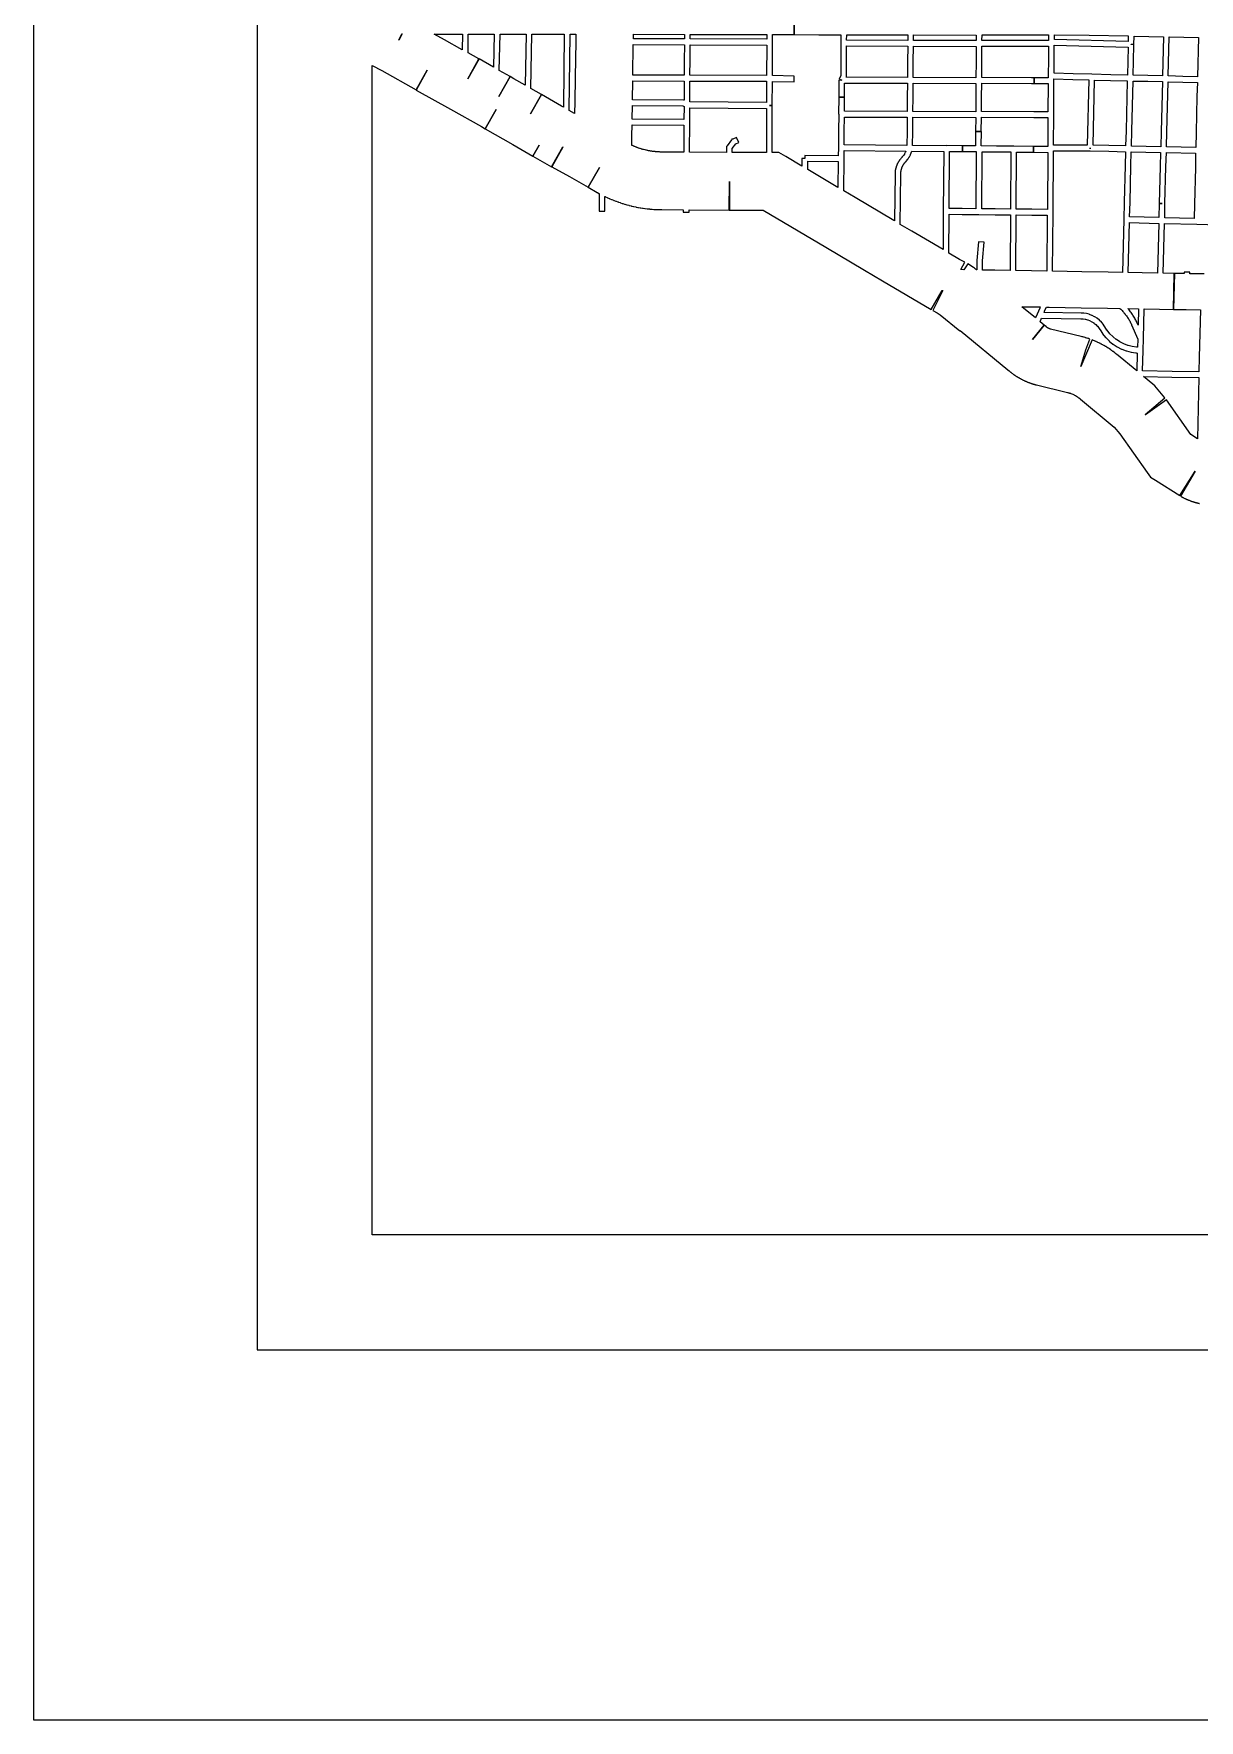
# Model space of a CAD drawing. Extents: x 0 to 1129, y 203 to 1017.
# Drawn here: x 0 to 228.3, y 203.5 to 533.9 of the extents above; entities that cross this region are included whole.
import ezdxf

# ---------------------------------------------------------------- set-up
doc = ezdxf.new("R2010")
doc.units = 0
doc.layers.get('0').update_dxf_attribs({"linetype": 'CONTINUOUS'})

msp = doc.modelspace()

# ---------------------------------------------------------------- linework, layer by layer
at = {"color": 1}
for points in [[(0, 1017.411111), (1128.888889, 1017.411111), (1128.888889, 203.482222), (0, 203.482222), (0, 1017.411111)], [(43.7515, 988.370444), (43.7515, 799.613167), (43.18, 799.627278), (42.890722, 788.338378), (43.7515, 788.317154), (43.7515, 276.027377), (923.734511, 276.027377), (923.734511, 988.370377), (43.7515, 988.370444)], [(148.992167, 544.985109), (148.963944, 533.69622), (153.789944, 533.689221), (153.789944, 533.682222), (158.136167, 533.668224), (158.122056, 532.045446), (158.079722, 525.70249), (157.776333, 524.996935), (158.298444, 524.778224), (157.734, 524.785223), (157.705778, 521.447934), (158.834667, 521.433936), (158.855822, 524.213825), (171.153655, 524.171491), (171.1325, 521.398669), (171.111345, 518.632892), (158.813511, 518.675202), (158.834667, 521.433936), (157.705778, 521.440935), (157.677556, 518.110713), (157.6846, 518.110713), (157.642266, 514.773446), (157.621111, 511.556113), (157.607, 509.968624), (151.059444, 510.025069), (151.0524, 509.460624), (150.487956, 509.460624), (150.487956, 507.950713), (147.312956, 509.827513), (145.979456, 510.617735), (144.681234, 510.617735), (144.688278, 519.797002), (144.123833, 519.804001), (144.688278, 519.804001), (144.702389, 524.53829), (148.978056, 524.453623), (148.992167, 525.582512), (144.702389, 525.667179), (144.709433, 532.228846), (144.709433, 533.703468), (148.956878, 533.696469), (148.992155, 544.985358)], [(72.128944, 533.837241), (72.164222, 533.837241), (71.493944, 532.644841), (71.493944, 532.68013), (72.128944, 533.837241)], [(78.450722, 533.823243), (83.989333, 533.816244), (83.961111, 530.75411), (80.447444, 532.694399), (78.450722, 533.823243)], [(85.111167, 533.816244), (85.118211, 533.816244), (87.7711, 533.816244), (90.212322, 533.816244), (90.085322, 527.318066), (87.256044, 528.933799), (85.033544, 525.039133), (85.040589, 525.067355), (87.199589, 528.969066), (85.082922, 530.133221), (85.111167, 533.816244)], [(91.341222, 533.816244), (94.015278, 533.816244), (96.4565, 533.809245), (96.266, 523.790356), (94.064667, 525.053289), (93.323833, 525.476622), (91.101333, 521.610178), (93.309722, 525.483689), (91.200111, 526.683134), (91.341222, 533.816244)], [(97.578333, 533.809245), (103.942444, 533.809245), (103.766056, 519.493511), (103.406222, 519.705201), (99.497444, 521.948845), (97.331389, 518.174134), (99.490389, 521.948845), (97.366667, 523.1624), (97.578333, 533.809245)], [(105.071333, 533.809245), (106.186111, 533.809245), (106.164956, 532.391067), (106.080289, 525.286134), (105.988567, 520.516578), (105.953289, 518.2588), (104.873789, 518.865578), (105.071333, 533.809245)], [(117.475, 533.788022), (127.451556, 533.745666), (127.451556, 532.849622), (117.460889, 532.870845), (117.475, 533.788022)], [(128.580444, 533.745575), (143.580556, 533.703265), (143.580556, 532.793087), (128.580444, 532.849531), (128.580444, 533.745575)], [(159.258, 533.667976), (159.265044, 533.667976), (171.224211, 533.639753), (171.217167, 532.567309), (159.250944, 532.602598), (159.258, 533.667976)], [(172.346056, 533.639753), (184.636833, 533.611531), (184.629789, 532.53202), (172.339011, 532.567309), (172.346056, 533.639753)], [(185.765722, 533.667976), (198.8185, 533.632687), (198.804389, 532.539087), (185.758667, 532.58142), (185.765722, 533.667976)], [(199.947389, 533.632754), (206.741889, 533.618756), (206.741889, 533.625755), (214.425389, 533.435244), (214.397167, 532.376933), (199.940333, 532.736755), (199.947389, 533.632754)], [(215.554278, 533.406977), (221.2975, 533.272932), (221.121111, 525.62471), (218.2495, 525.688221), (215.377889, 525.744666), (215.441389, 528.489266), (215.511944, 531.791266), (214.954556, 531.798265), (214.954556, 531.805264), (215.511944, 531.791266), (215.554278, 533.406977)], [(222.426389, 533.24471), (228.162556, 533.11771), (227.986155, 525.462444), (225.1075, 525.525932), (222.25, 525.596488), (222.426389, 533.24471)], [(117.446778, 531.741753), (127.458611, 531.720529), (127.437456, 528.728974), (127.430411, 525.737418), (117.376245, 525.765641), (117.446778, 531.741753)], [(128.5875, 531.720529), (143.580556, 531.664085), (143.573511, 525.680974), (128.559289, 525.737418), (128.566333, 528.728974), (128.5875, 531.720529)], [(159.243889, 531.473709), (171.203056, 531.43842), (171.1819, 528.362198), (171.153678, 525.300087), (159.152178, 525.34242), (159.166289, 525.370642), (159.208622, 525.476464), (159.208622, 525.582309), (159.243889, 531.473709)], [(172.324889, 531.438488), (184.615667, 531.403199), (184.601556, 528.383421), (184.5804, 525.24371), (172.275511, 525.300154), (172.303734, 528.348154), (172.324889, 531.438488)], [(185.751611, 531.452486), (198.797333, 531.410153), (198.769111, 528.898375), (198.740889, 525.596375), (198.740889, 525.257708), (195.982167, 525.264707), (195.975122, 524.135818), (198.726789, 524.128819), (198.684456, 518.590197), (195.918678, 518.597196), (185.666956, 518.639529), (185.681067, 521.398263), (185.702222, 524.178129), (195.467111, 524.135818), (195.968056, 524.135818), (195.968056, 525.264707), (195.467111, 525.264707), (185.709278, 525.307018), (185.730444, 528.376444), (185.751611, 531.452486)], [(199.926222, 531.607641), (214.368944, 531.247818), (214.3125, 528.517307), (214.249, 525.772707), (210.982278, 525.850307), (207.299278, 525.949085), (203.602167, 526.047863), (199.876833, 526.139596), (199.897989, 528.89124), (199.926222, 531.607641)], [(352.044023, 298.60757), (66.322267, 298.60757), (66.329278, 527.65671)], [(66.329278, 527.65671), (68.191944, 526.64071), (74.901778, 522.865999), (77.089, 526.746532), (77.089, 526.725309), (74.937056, 522.837709), (81.661, 519.126464), (87.714667, 515.676309), (88.441389, 515.252976), (90.607444, 519.027709), (88.448444, 515.252976), (93.881222, 512.148531), (97.782944, 509.904865), (99.010611, 512.049753), (97.79, 509.904865), (101.430667, 507.830531), (103.639056, 511.689931), (103.632011, 511.640531), (101.5224, 507.781131), (104.986678, 505.883198), (104.986678, 505.876199), (108.627345, 503.794799), (110.8569, 507.689465), (108.641456, 503.787754), (110.377122, 502.799977), (110.391234, 502.792977), (110.419456, 502.771754), (110.7299, 502.595354), (110.772234, 502.567132), (110.786345, 502.560133), (110.744011, 499.109977), (111.865845, 499.095979), (111.908178, 501.988757), (111.950511, 501.967534), (111.985789, 501.953536), (112.021067, 501.939312), (112.352678, 501.784112), (112.387956, 501.769888), (112.430289, 501.748665), (112.747789, 501.600487), (112.797178, 501.586489), (112.853622, 501.558266), (113.178178, 501.417155), (113.220511, 501.395932), (113.2699, 501.381934), (113.594456, 501.24789), (113.643845, 501.233666), (113.700289, 501.205444), (114.0319, 501.078466), (114.060122, 501.064242), (114.0954, 501.057243), (114.434067, 500.930243), (114.483456, 500.916245), (114.5399, 500.895022), (114.871511, 500.782133), (114.9209, 500.76091), (114.963234, 500.746911), (115.294845, 500.641067), (115.351289, 500.619844), (115.400678, 500.605846), (115.7464, 500.500001), (115.781678, 500.493002), (115.824011, 500.471779), (116.169734, 500.373023), (116.212067, 500.366024), (116.261456, 500.352026), (116.600122, 500.260315), (116.656567, 500.246091), (116.705956, 500.232093), (117.051678, 500.147426), (117.094011, 500.140427), (117.129289, 500.126429), (117.475011, 500.048807), (117.531456, 500.034808), (117.5879, 500.027809), (117.933622, 499.957254), (117.975956, 499.936031), (118.025345, 499.929031), (118.364011, 499.865543), (118.420456, 499.858544), (118.469845, 499.837321), (118.822622, 499.780876), (118.872011, 499.780876), (118.914345, 499.766652), (119.260067, 499.710208), (119.309456, 499.696209), (119.3659, 499.696209), (119.718678, 499.646809), (119.761011, 499.63981), (119.803345, 499.63981), (120.156122, 499.59041), (120.212567, 499.583411), (120.261956, 499.576412), (120.614734, 499.541123), (120.671178, 499.534124), (120.720567, 499.534124), (121.073345, 499.498857), (121.108622, 499.498857), (121.150956, 499.498857), (121.503734, 499.470635), (121.567234, 499.463636), (121.623678, 499.463636), (121.976456, 499.442413), (122.018789, 499.442413), (122.054067, 499.435414), (122.4139, 499.428414), (122.470345, 499.428414), (122.519734, 499.428414), (122.872511, 499.414416), (122.928956, 499.414416), (122.978345, 499.414416), (123.013622, 499.414416), (123.055956, 499.414416), (127.246956, 499.386194), (127.239911, 498.948727), (128.3688, 498.927504), (128.375845, 499.371993), (136.242789, 499.315548), (136.285122, 504.959993), (136.285122, 499.315548), (142.896178, 499.322547), (155.165789, 492.055325), (162.743456, 487.567992), (166.257122, 485.493658), (175.782122, 479.849214), (177.990511, 483.574547), (178.082234, 483.574547), (176.113734, 479.665769), (177.002734, 479.221258), (177.574234, 478.840281), (181.426567, 475.679392), (181.454789, 475.707614), (190.817511, 468.052325), (191.071511, 467.847703), (191.078556, 467.840703), (191.163222, 467.763081), (191.226722, 467.72077), (191.276111, 467.664326), (191.374889, 467.586703), (191.396044, 467.579704), (191.403089, 467.56548), (191.501866, 467.487881), (191.558311, 467.445547), (191.614755, 467.403214), (191.720589, 467.318547), (191.755866, 467.297324), (191.7982, 467.269102), (191.896977, 467.191479), (191.9252, 467.170256), (191.960477, 467.142034), (192.059255, 467.071501), (192.101589, 467.036212), (192.143922, 467.014989), (192.249755, 466.944411), (192.292089, 466.909144), (192.341477, 466.880922), (192.454366, 466.810367), (192.4967, 466.782144), (192.539033, 466.746855), (192.644866, 466.683367), (192.673089, 466.669368), (192.708366, 466.648145), (192.8142, 466.577567), (192.8777, 466.535256), (192.948255, 466.499967), (193.054089, 466.436456), (193.096422, 466.408234), (193.1317, 466.394236), (193.244589, 466.330724), (193.265744, 466.323725), (193.279855, 466.309727), (193.399799, 466.246216), (193.456244, 466.210927), (193.526799, 466.17566), (193.646744, 466.119216), (193.667899, 466.105217), (193.696122, 466.083994), (193.80901, 466.034594), (193.865455, 466.006372), (193.907788, 465.97815), (194.034788, 465.92875), (194.077122, 465.907526), (194.12651, 465.879304), (194.246455, 465.829927), (194.288788, 465.808703), (194.338177, 465.78748), (194.465177, 465.731036), (194.500455, 465.717038), (194.542788, 465.695815), (194.655677, 465.653481), (194.690955, 465.646482), (194.719177, 465.625259), (194.846177, 465.582926), (194.916733, 465.554703), (194.987288, 465.526481), (195.100177, 465.484148), (195.135455, 465.47015), (195.163677, 465.456151), (195.283622, 465.413818), (195.347122, 465.39982), (195.410622, 465.371598), (195.530566, 465.336309), (195.558788, 465.32931), (195.594066, 465.32231), (195.71401, 465.27291), (195.763399, 465.265911), (195.805733, 465.251687), (195.925677, 465.216421), (195.975066, 465.195198), (196.024455, 465.188198), (196.151455, 465.152932), (196.200844, 465.131709), (196.257288, 465.12471), (196.377233, 465.089421), (196.41251, 465.082422), (196.447788, 465.075422), (202.487344, 463.607867), (202.487344, 463.600868), (202.579066, 463.579645), (202.677844, 463.558422), (202.691955, 463.558422), (202.755455, 463.537198), (202.769566, 463.530199), (202.868344, 463.501977), (202.875388, 463.494978), (202.945944, 463.473755), (203.072944, 463.431444), (203.178777, 463.396155), (203.53861, 463.247977), (203.658555, 463.191533), (203.686777, 463.184534), (203.707932, 463.170535), (203.714977, 463.170535), (203.82081, 463.114091), (203.841965, 463.107092), (203.884299, 463.085869), (203.891343, 463.07887), (203.990121, 463.029492), (203.997165, 463.029492), (204.060665, 462.994203), (204.067709, 462.980205), (204.14532, 462.937849), (204.166476, 462.93085), (204.237031, 462.888516), (204.244075, 462.888516), (204.286409, 462.860294), (204.314631, 462.839071), (204.399298, 462.782626), (204.413409, 462.768402), (204.448687, 462.754404), (204.469842, 462.726182), (204.540398, 462.683826), (204.56862, 462.662603), (204.63212, 462.62027), (204.639164, 462.613271), (204.695608, 462.577982), (204.702653, 462.570982), (204.773208, 462.514538), (204.80143, 462.50054), (204.843764, 462.45114), (204.921375, 462.394695), (204.928419, 462.380697), (204.991919, 462.331319), (205.034253, 462.29603), (205.048364, 462.29603), (211.659419, 456.827986), (212.788308, 455.487408), (218.101141, 447.930919), (218.757308, 446.992519), (219.723919, 446.392808), (224.521697, 443.387141), (227.520308, 448.163764), (224.669864, 443.288364), (224.775697, 443.231919), (224.825086, 443.196653), (224.874475, 443.17543), (224.980308, 443.118985), (225.001463, 443.104987), (225.022619, 443.090989), (225.121397, 443.041588), (225.184897, 443.006322), (225.255452, 442.971055), (225.35423, 442.914611), (225.375385, 442.907612), (225.396541, 442.900613), (225.502374, 442.844168), (225.565874, 442.808902), (225.63643, 442.787679), (225.728152, 442.731234), (225.76343, 442.724235), (225.798707, 442.703012), (225.904529, 442.653634), (225.953907, 442.632411), (225.996263, 442.618187), (226.102085, 442.575877), (226.151463, 442.547654), (226.207907, 442.526431), (226.313752, 442.484098), (226.341974, 442.477099), (226.363197, 442.4701), (226.469019, 442.4207), (226.539575, 442.399476), (226.61013, 442.371254), (226.715952, 442.328921), (226.751241, 442.314923), (226.779463, 442.307924), (226.892352, 442.265613), (226.920575, 442.258614), (226.955864, 442.244615), (227.061686, 442.209349), (227.153419, 442.188126), (227.231019, 442.159904), (227.336841, 442.124637), (227.365063, 442.117638), (227.386286, 442.10364), (227.492131, 442.082417), (227.548575, 442.061194), (227.597953, 442.047195), (227.703775, 442.018973), (227.739064, 442.011974), (227.774353, 441.99775), (227.880175, 441.976527), (227.964842, 441.955304), (228.035398, 441.94108), (228.148286, 441.912858), (228.183553, 441.905858), (228.211775, 441.89186), (228.324664, 441.870637), (228.352886, 441.870637)], [(117.362111, 524.629933), (127.423333, 524.60871), (127.402178, 520.862221), (127.289289, 520.86922), (117.284511, 520.946843), (117.362111, 524.629933)], [(128.552222, 524.608936), (143.5735, 524.552491), (143.559389, 520.375602), (128.524, 520.509647), (128.552222, 524.608936)], [(172.2755, 524.171604), (184.573333, 524.11516), (184.552178, 521.405826), (184.531023, 518.57656), (172.233189, 518.633004), (172.254345, 521.391715), (172.2755, 524.171604)], [(199.862722, 525.010956), (203.573944, 524.919222), (206.699556, 524.834556), (206.382056, 512.064), (205.450722, 512.070999), (203.235278, 512.077998), (199.778056, 512.077998), (199.806278, 518.02582), (199.862722, 524.67922), (199.862722, 525.010956)], [(207.828444, 524.806333), (210.947, 524.721667), (214.220778, 524.644067), (213.973833, 514.865044), (213.896222, 511.887622), (210.6295, 511.972289), (207.510944, 512.049889), (207.828444, 524.806333)], [(215.349667, 524.615935), (218.221278, 524.55949), (221.092889, 524.495979), (220.853, 514.702868), (220.7895, 511.739535), (215.025111, 511.85949), (215.102722, 514.836912), (215.349667, 524.615935)], [(222.221778, 524.467938), (225.086333, 524.397382), (227.957933, 524.333893), (227.873266, 521.546938), (227.703933, 514.554871), (227.640444, 511.584493), (221.918389, 511.711493), (221.981889, 514.681893), (222.221778, 524.467938)], [(117.270389, 519.817841), (127.141111, 519.740219), (127.395111, 519.606152), (127.381, 517.094374), (117.228056, 517.164952), (117.270389, 519.817841)], [(128.524, 519.380555), (143.559389, 519.24651), (143.552345, 510.61051), (136.849567, 510.603511), (136.849567, 511.372578), (137.512789, 512.282756), (138.119567, 512.5438), (137.660956, 513.573911), (136.920122, 513.249356), (136.779011, 513.192911), (136.687289, 513.065911), (135.833567, 511.894689), (135.720678, 511.753578), (135.720678, 511.570134), (135.720678, 510.610578), (128.474622, 510.659956), (128.502845, 516.523134), (128.509889, 516.523134), (128.524, 519.380555)], [(117.199833, 516.036425), (117.206878, 516.036425), (127.373933, 515.965846), (127.345711, 510.674202), (123.098266, 510.702425), (123.084155, 510.702425), (122.985378, 510.702425), (122.837211, 510.702425), (122.731378, 510.702425), (122.5691, 510.716423), (122.484433, 510.716423), (122.322155, 510.723422), (122.216322, 510.730421), (122.0611, 510.73742), (121.969378, 510.751418), (121.814155, 510.765417), (121.708322, 510.772416), (121.567211, 510.793639), (121.461378, 510.800638), (121.214433, 510.835927), (121.066266, 510.85715), (121.002766, 510.864149), (120.960433, 510.871148), (120.798155, 510.89937), (120.713489, 510.913369), (120.551211, 510.941591), (120.445378, 510.962814), (120.297211, 510.984037), (120.261933, 510.998035), (120.205489, 511.005034), (120.057322, 511.040324), (119.951489, 511.068546), (119.796266, 511.103812), (119.7116, 511.11781), (119.450544, 511.188366), (119.309433, 511.223633), (119.217711, 511.251855), (119.055433, 511.294211), (118.970766, 511.322433), (118.8226, 511.364744), (118.752044, 511.392966), (118.716766, 511.399965), (118.5686, 511.456409), (118.490989, 511.477633), (118.349878, 511.527033), (118.229933, 511.569366), (118.081766, 511.618744), (118.067655, 511.632968), (118.011211, 511.646966), (117.863044, 511.710477), (117.750155, 511.75281), (117.6161, 511.809255), (117.538489, 511.844521), (117.284489, 511.950366), (117.143378, 512.00681), (117.136333, 512.01381), (117.164556, 513.904698), (117.199833, 516.036425)], [(158.806444, 517.546133), (171.097222, 517.503822), (171.076067, 514.730977), (171.054911, 511.986355), (158.757078, 512.106311), (158.771189, 514.766266), (158.806444, 517.546133)], [(172.219056, 517.503867), (184.523944, 517.447423), (184.502789, 514.745134), (185.624622, 514.731135), (184.509845, 514.738135), (184.488689, 511.908846), (181.969856, 511.937068), (181.948701, 510.808179), (184.601589, 510.779957), (184.650978, 510.596512), (184.573367, 499.59689), (181.871089, 499.618113), (179.316978, 499.646335), (179.401645, 510.829379), (181.948701, 510.808156), (181.962812, 511.937045), (178.851312, 511.965267), (178.851312, 511.908823), (172.176756, 511.972334), (172.197911, 514.723978), (172.219056, 517.503867)], [(185.652833, 517.510866), (195.911611, 517.468533), (198.677389, 517.461534), (198.649167, 511.767712), (195.869278, 511.795934), (195.848122, 510.667045), (198.642122, 510.638823), (198.564511, 499.455756), (195.5024, 499.483978), (192.461456, 499.512201), (192.532011, 510.702334), (195.848122, 510.667045), (195.862234, 511.795934), (191.988734, 511.838267), (188.609122, 511.86649), (185.617567, 511.894712), (185.638722, 514.731045), (185.631678, 514.731045), (185.652833, 517.510866)], [(151.616833, 508.888977), (157.592889, 508.8396), (157.550556, 503.773688), (151.616833, 507.280311), (151.616833, 508.888977)], [(158.742944, 510.977444), (170.815, 510.857489), (170.7515, 510.688155), (170.723278, 510.624667), (170.582167, 510.349489), (170.553944, 510.300111), (170.391667, 510.039044), (170.356389, 509.989667), (170.144722, 509.735667), (170.123567, 509.707444), (170.045956, 509.622778), (170.038911, 509.615779), (170.0248, 509.60878), (170.0248, 509.60178), (169.989523, 509.573558), (169.989523, 509.566559), (169.982478, 509.55956), (169.940145, 509.510182), (169.933101, 509.503183), (169.890767, 509.453806), (169.876656, 509.453806), (169.876656, 509.439807), (169.784934, 509.333963), (169.784934, 509.326964), (169.770823, 509.319965), (169.72849, 509.26352), (169.721445, 509.256521), (169.629723, 509.143632), (169.629723, 509.136633), (169.622679, 509.136633), (169.587401, 509.073144), (169.580357, 509.066145), (169.573313, 509.066145), (169.538035, 509.002634), (169.538035, 508.995635), (169.488646, 508.93919), (169.488646, 508.932191), (169.439257, 508.868703), (169.411035, 508.805191), (169.40399, 508.798192), (169.40399, 508.791193), (169.368713, 508.727704), (169.361668, 508.727704), (169.326391, 508.664193), (169.326391, 508.657194), (169.31228, 508.650195), (169.291124, 508.586706), (169.277013, 508.586706), (169.255858, 508.523195), (169.241747, 508.523195), (169.241747, 508.516196), (169.206469, 508.452707), (169.206469, 508.445708), (169.206469, 508.438709), (169.171191, 508.375198), (169.171191, 508.368198), (169.135913, 508.30471), (169.135913, 508.297711), (169.114758, 508.227155), (169.100647, 508.227155), (169.079491, 508.156599), (169.079491, 508.1496), (169.051269, 508.086112), (169.044225, 508.079113), (169.016003, 508.008534), (169.016003, 507.994536), (168.98778, 507.938092), (168.98778, 507.923868), (168.98778, 507.916869), (168.959558, 507.846313), (168.938403, 507.775758), (168.938403, 507.768758), (168.917247, 507.705247), (168.917247, 507.698248), (168.917247, 507.691249), (168.889025, 507.62776), (168.889025, 507.620761), (168.889025, 507.613762), (168.874914, 507.543229), (168.853759, 507.472651), (168.853759, 507.458653), (168.846714, 507.458653), (168.83967, 507.388074), (168.832626, 507.381075), (168.818515, 507.31052), (168.804404, 507.239964), (168.804404, 507.232965), (168.804404, 507.225966), (168.783248, 507.15541), (168.783248, 507.141412), (168.776204, 507.070857), (168.776204, 507.063858), (168.776204, 507.056858), (168.76916, 506.986303), (168.762116, 506.915747), (168.762116, 506.908748), (168.748004, 506.838215), (168.748004, 506.823991), (168.74096, 506.816992), (168.74096, 506.746437), (168.733916, 506.675881), (168.733916, 506.668882), (168.733916, 506.661883), (168.733916, 506.591327), (168.733916, 506.577329), (168.726872, 506.506774), (168.726872, 506.499774), (168.726872, 506.492775), (168.726872, 506.42222), (168.635149, 497.200597), (168.501094, 497.27822), (160.930483, 501.772597), (158.672705, 503.113175), (158.729149, 509.399664), (158.742944, 510.977444)], [(172.007389, 510.84349), (178.272722, 510.787046), (178.181, 499.088912), (178.124556, 491.581801), (172.007389, 495.208379), (169.749611, 496.534824), (169.848389, 506.412602), (169.848389, 506.419601), (169.848389, 506.461934), (169.848389, 506.490156), (169.855433, 506.53249), (169.855433, 506.588934), (169.855433, 506.602932), (169.855433, 506.659377), (169.862477, 506.659377), (169.862477, 506.708754), (169.862477, 506.729977), (169.869522, 506.772311), (169.869522, 506.77931), (169.883633, 506.842799), (169.890677, 506.913354), (169.897721, 506.962732), (169.890677, 506.962732), (169.897721, 507.012132), (169.904766, 507.02613), (169.918877, 507.082575), (169.925921, 507.131952), (169.932965, 507.153175), (169.94001, 507.195509), (169.94001, 507.202508), (169.961165, 507.258952), (169.961165, 507.265951), (169.968209, 507.308285), (169.975253, 507.329508), (169.989365, 507.371864), (169.989365, 507.378863), (170.003476, 507.435307), (170.031698, 507.491752), (170.038742, 507.548196), (170.045786, 507.562194), (170.066942, 507.597483), (170.066942, 507.611482), (170.081053, 507.660882), (170.095164, 507.667881), (170.109275, 507.717281), (170.109275, 507.72428), (170.137497, 507.77368), (170.137497, 507.787679), (170.151608, 507.830012), (170.158653, 507.837011), (170.179808, 507.879367), (170.186852, 507.893365), (170.208008, 507.935721), (170.215052, 507.949719), (170.229163, 507.985008), (170.243274, 507.999007), (170.26443, 508.048407), (170.292652, 508.104851), (170.299696, 508.11185), (170.327918, 508.154184), (170.327918, 508.161183), (170.356141, 508.21056), (170.363185, 508.217559), (170.391407, 508.25987), (170.426685, 508.316315), (170.461963, 508.365715), (170.490185, 508.408048), (170.497229, 508.429271), (170.525451, 508.457494), (170.532496, 508.464493), (170.603051, 508.556226), (170.610095, 508.570224), (170.631251, 508.591447), (170.645362, 508.612671), (170.715917, 508.704382), (170.722962, 508.711381), (170.758239, 508.74667), (170.758239, 508.753669), (170.793517, 508.781891), (170.807628, 508.795889), (170.842906, 508.831178), (170.857017, 508.852401), (170.864062, 508.859401), (170.878173, 508.8664), (170.969895, 508.972222), (170.984006, 508.979221), (170.99105, 509.000444), (171.266217, 509.332044), (171.280328, 509.353267), (171.301483, 509.381489), (171.527261, 509.741334), (171.548417, 509.769556), (171.555461, 509.790779), (171.753016, 510.171779), (171.774172, 510.200001), (171.781216, 510.228223), (171.908216, 510.545712), (171.908216, 510.552711), (172.007389, 510.84349)], [(185.765722, 510.765778), (188.602056, 510.737556), (191.403111, 510.716332), (191.332556, 499.526244), (188.341, 499.554466), (185.702222, 499.582688), (185.779833, 510.659888), (185.779833, 510.730466), (185.765722, 510.765778)], [(199.778056, 510.949222), (203.235278, 510.949222), (205.443667, 510.942223), (206.925333, 510.935224), (210.601278, 510.843513), (213.868, 510.758846), (213.811556, 508.049513), (213.628111, 500.852846), (213.536389, 497.473224), (213.261222, 487.115668), (210.474278, 487.172113), (210.474278, 487.165114), (205.337833, 487.24978), (199.594611, 487.362669), (199.686333, 498.88438), (199.778056, 510.949222)], [(206.925333, 511.499556), (206.932378, 511.499556), (206.925333, 511.309044), (206.925333, 511.499556)], [(214.996889, 510.730511), (220.761278, 510.610556), (220.676611, 507.837711), (220.479056, 500.634), (221.0435, 500.612777), (220.479056, 500.619776), (220.422611, 497.853998), (214.679389, 498.016265), (214.757, 500.824398), (214.940444, 508.021065), (214.996889, 510.730511)], [(221.890167, 510.582333), (227.612222, 510.455333), (227.562822, 507.675444), (227.365266, 500.464667), (227.294734, 497.698889), (221.5515, 497.825889), (221.607944, 500.605778), (221.8055, 507.809489), (221.890167, 510.582333)], [(179.302833, 498.517491), (181.849889, 498.489269), (185.123667, 498.461047), (188.333944, 498.42578), (191.332556, 498.397558), (191.262, 487.496714), (188.263389, 487.553158), (185.857444, 487.588447), (185.871556, 489.373491), (185.864511, 489.373491), (186.203178, 493.035336), (185.081345, 493.134091), (184.742678, 489.43698), (184.742678, 489.408758), (184.742678, 489.387535), (184.728567, 487.609535), (184.679178, 487.609535), (184.488678, 487.764757), (184.284067, 487.93409), (184.065345, 488.075201), (182.9929, 488.794868), (182.223845, 487.651868), (181.638234, 487.665866), (182.386122, 489.147533), (181.384234, 489.648489), (179.2464, 490.918489), (179.302833, 498.517491)], [(192.461444, 498.383425), (195.495333, 498.355202), (198.550389, 498.32698), (198.465722, 487.376758), (195.467111, 487.426158), (192.390889, 487.482602), (192.461444, 498.383425)], [(214.651167, 496.887624), (220.394389, 496.725358), (220.140389, 486.995758), (217.162944, 487.038069), (214.390111, 487.094513), (214.651167, 496.887624)], [(229.263222, 486.819358), (226.490378, 486.868735), (226.497377, 487.165091), (225.368488, 487.186314), (225.361444, 486.897025), (223.442332, 486.932314), (223.301221, 479.876759), (225.76361, 479.827381), (228.54351, 479.777981), (228.324777, 470.485826), (228.254244, 467.628314), (222.983721, 467.727092), (217.212277, 467.832937), (217.332221, 471.847537), (217.395721, 474.154714), (217.550944, 479.975537), (220.563666, 479.933203), (223.301221, 479.876759), (223.435277, 486.932314), (221.269221, 486.974648), (221.523278, 496.697135)], [(221.523278, 496.697135), (227.823889, 496.556024), (234.152734, 496.400802)], [(193.540944, 480.40623), (195.347167, 480.370964), (197.153389, 480.342742), (197.061667, 480.131075), (197.068711, 480.131075), (196.553655, 478.952808), (196.236155, 478.204897), (193.540944, 480.40623)], [(198.366944, 480.321564), (198.952556, 480.314564), (205.210833, 480.201676), (210.354333, 480.117009), (212.767333, 480.067609), (212.788489, 480.05361), (212.795533, 480.046611), (212.929589, 479.912567), (212.929589, 479.905568), (213.063644, 479.785612), (213.070688, 479.771614), (213.204744, 479.630503), (213.190633, 479.630503), (213.324688, 479.489392), (213.331733, 479.482393), (213.458733, 479.348348), (213.458733, 479.341349), (213.578677, 479.200238), (213.592788, 479.193239), (213.705677, 479.052128), (213.712721, 479.045129), (213.82561, 478.904018), (213.82561, 478.89002), (213.945555, 478.741842), (213.952599, 478.734842), (214.058432, 478.593731), (214.065477, 478.586732), (214.17131, 478.431487), (214.17131, 478.424488), (214.284199, 478.269266), (214.284199, 478.255268), (214.390032, 478.107113), (214.390032, 478.100113), (214.495865, 477.937847), (214.594643, 477.782602), (214.601687, 477.775603), (214.69341, 477.613314), (214.700454, 477.606315), (214.792176, 477.444026), (214.79922, 477.437027), (214.883887, 477.267693), (214.883887, 477.260694), (214.975609, 477.084294), (214.982654, 477.084294), (215.053209, 476.929072), (215.060253, 476.915074), (215.074365, 476.901075), (215.081409, 476.879852), (216.266742, 474.05763), (216.217353, 472.45603), (216.033909, 472.463029), (216.026865, 472.463029), (215.180198, 472.60414), (214.404087, 472.80874), (214.375865, 472.815739), (214.354709, 472.822738), (213.557431, 473.133183), (213.550387, 473.133183), (212.781332, 473.528294), (212.111054, 473.965738), (212.06872, 474.001005), (211.440776, 474.501961), (211.398443, 474.537227), (210.833998, 475.108738), (210.283665, 475.771961), (210.26251, 475.814294), (210.248398, 475.821293), (209.839176, 476.470404), (209.571065, 476.865515), (209.556954, 476.893738), (209.535799, 476.914961), (209.211243, 477.324183), (209.190088, 477.338181), (209.175977, 477.366403), (208.802032, 477.726225), (208.787921, 477.754448), (208.759699, 477.775671), (208.357532, 478.100226), (208.336377, 478.114225), (208.308154, 478.135448), (207.87071, 478.41767), (207.849555, 478.424669), (207.814277, 478.445892), (207.355666, 478.678714), (207.33451, 478.692712), (207.306288, 478.699711), (206.819455, 478.883133), (206.791233, 478.904356), (206.770077, 478.911356), (206.262077, 479.045422), (206.226799, 479.052422), (206.205644, 479.052422), (205.690589, 479.130044), (205.662366, 479.137043), (205.641211, 479.137043), (205.217878, 479.158266), (205.203766, 479.158266), (205.196722, 479.158266), (197.922444, 479.285266), (198.098833, 479.694488), (198.366944, 480.321564)], [(214.347778, 480.039341), (216.422111, 479.997031), (216.337444, 476.800853), (216.111667, 477.337075), (216.111667, 477.351073), (216.104622, 477.358072), (216.0764, 477.400428), (216.0764, 477.407427), (216.0764, 477.421425), (215.977622, 477.60487), (215.977622, 477.611869), (215.8859, 477.788269), (215.8859, 477.795268), (215.787122, 477.971646), (215.780078, 477.985644), (215.780078, 477.992643), (215.6813, 478.169021), (215.674256, 478.169021), (215.674256, 478.17602), (215.568423, 478.35242), (215.568423, 478.359419), (215.448478, 478.528753), (215.448478, 478.535752), (215.342645, 478.712129), (215.335601, 478.712129), (215.335601, 478.726353), (215.222712, 478.88862), (215.222712, 478.902618), (215.095712, 479.064907), (215.095712, 479.078905), (214.975767, 479.241194), (214.975767, 479.255193), (214.848767, 479.410415), (214.848767, 479.417414), (214.841723, 479.417414), (214.721779, 479.586747), (214.707668, 479.593746), (214.587723, 479.756013), (214.580679, 479.756013), (214.453679, 479.911258), (214.446635, 479.925256), (214.347778, 480.039341)], [(197.442667, 478.162586), (205.154389, 478.028519), (205.182611, 478.028519), (205.570667, 478.007296), (205.577711, 478.007296), (205.972822, 477.943807), (206.029266, 477.936808), (206.417322, 477.830964), (206.473766, 477.816966), (206.847711, 477.668788), (207.263989, 477.464188), (207.652044, 477.217232), (207.694378, 477.181966), (208.047155, 476.892699), (208.0542, 476.892699), (208.336422, 476.610477), (208.3717, 476.561077), (208.6257, 476.257676), (208.660977, 476.201232), (208.886755, 475.848477), (209.345366, 475.149966), (209.359477, 475.135967), (209.373589, 475.107745), (209.952144, 474.395123), (209.973299, 474.3669), (209.994455, 474.352902), (210.643566, 473.696724), (210.664721, 473.682726), (210.692944, 473.661503), (211.405555, 473.08297), (211.419666, 473.061747), (211.447888, 473.047749), (212.223999, 472.55386), (212.245154, 472.532637), (212.26631, 472.525638), (213.09181, 472.102304), (213.112965, 472.095305), (213.141187, 472.081081), (214.009021, 471.749481), (214.037243, 471.742482), (214.058398, 471.728484), (214.954454, 471.495639), (214.975609, 471.495639), (215.003832, 471.481641), (215.913998, 471.34053), (215.94222, 471.333531), (215.977498, 471.333531), (216.189165, 471.326532), (216.083332, 467.805821), (212.118109, 471.086643), (212.103998, 471.107866), (212.00522, 471.185466), (211.948776, 471.227799), (211.913498, 471.256021), (211.87822, 471.284244), (211.871176, 471.284244), (211.730065, 471.404177), (211.680676, 471.446533), (211.624232, 471.481799), (211.46901, 471.608799), (211.440787, 471.622797), (211.412565, 471.64402), (211.257343, 471.763954), (211.207954, 471.792176), (211.158565, 471.827442), (210.996287, 471.940331), (210.953954, 471.97562), (210.911621, 472.003842), (210.742287, 472.116731), (210.728176, 472.13073), (210.707021, 472.144728), (210.551799, 472.25055), (210.488299, 472.285839), (210.424889, 472.327111), (210.269667, 472.425889), (210.220278, 472.454111), (210.185, 472.482333), (210.022722, 472.574067), (209.973333, 472.602289), (209.938056, 472.630511), (209.775778, 472.729266), (209.719333, 472.75049), (209.669944, 472.778712), (209.500611, 472.87749), (209.472389, 472.891488), (209.437111, 472.912711), (209.267778, 473.011466), (209.218389, 473.032689), (209.161944, 473.060911), (208.985556, 473.152622), (208.9644, 473.166846), (208.929122, 473.173846), (208.759789, 473.265556), (208.689234, 473.300846), (208.625734, 473.329068), (208.449345, 473.413734), (208.421122, 473.420734), (208.399967, 473.441957), (208.223578, 473.519556), (208.138911, 473.554846), (208.068356, 473.583068), (207.320467, 473.900579), (205.1403, 468.714734), (206.113967, 471.925023), (206.8548, 474.069912), (206.777189, 474.091135), (206.6643, 474.140513), (206.614911, 474.154737), (206.572578, 474.161736), (206.382078, 474.225225), (206.3468, 474.246448), (206.318578, 474.253447), (206.121023, 474.316958), (206.064578, 474.330957), (206.001078, 474.344955), (205.803523, 474.401399), (205.754134, 474.415398), (205.7118, 474.429396), (205.514245, 474.478773), (205.450745, 474.499996), (205.401356, 474.506996), (205.2038, 474.556396), (205.196756, 474.556396), (205.182645, 474.556396), (199.185423, 476.023951), (199.136034, 476.03095), (199.121923, 476.03795), (199.114878, 476.03795), (199.079601, 476.051948), (199.058445, 476.058947), (199.051401, 476.058947), (199.044357, 476.058947), (199.023201, 476.065946), (199.016157, 476.065946), (198.995002, 476.072945), (198.987958, 476.072945), (198.95268, 476.094168), (198.938569, 476.101167), (198.924458, 476.101167), (198.917413, 476.101167), (198.903302, 476.108166), (198.882147, 476.122165), (198.875102, 476.122165), (198.868058, 476.129164), (198.839836, 476.136163), (198.804558, 476.157386), (198.783403, 476.164385), (198.769292, 476.171384), (198.748136, 476.178383), (198.734025, 476.192382), (198.71287, 476.199381), (198.698759, 476.20638), (198.691714, 476.213379), (198.663492, 476.227377), (198.663492, 476.234376), (198.642337, 476.241375), (198.635293, 476.241375), (198.628248, 476.248374), (198.607093, 476.255374), (198.585938, 476.276597), (198.585938, 476.283596), (198.571826, 476.283596), (198.557715, 476.304819), (198.53656, 476.311818), (198.529516, 476.318817), (198.501294, 476.34004), (198.494249, 476.347039), (198.487205, 476.354038), (198.480161, 476.354038), (198.480161, 476.361038), (198.46605, 476.375036), (198.451938, 476.382035), (198.395494, 476.424346), (198.38845, 476.431345), (198.346116, 476.466634), (198.310839, 476.5019), (197.965116, 476.784122), (195.665005, 473.983078), (197.958061, 476.791167), (197.146672, 477.454412), (197.442667, 478.162586)], [(217.431056, 466.697365), (222.969667, 466.598587), (228.226067, 466.499809), (227.972067, 454.540654), (226.687933, 455.344965), (221.918389, 462.139476), (217.762667, 459.218476), (217.748556, 459.260809), (217.734444, 459.267808), (221.607944, 462.534542), (219.956944, 464.488919), (219.632389, 464.876986), (219.244333, 465.201542), (217.431056, 466.697365)]]:
    msp.add_lwpolyline(points, dxfattribs=at)

doc.saveas('drawing.dxf')
